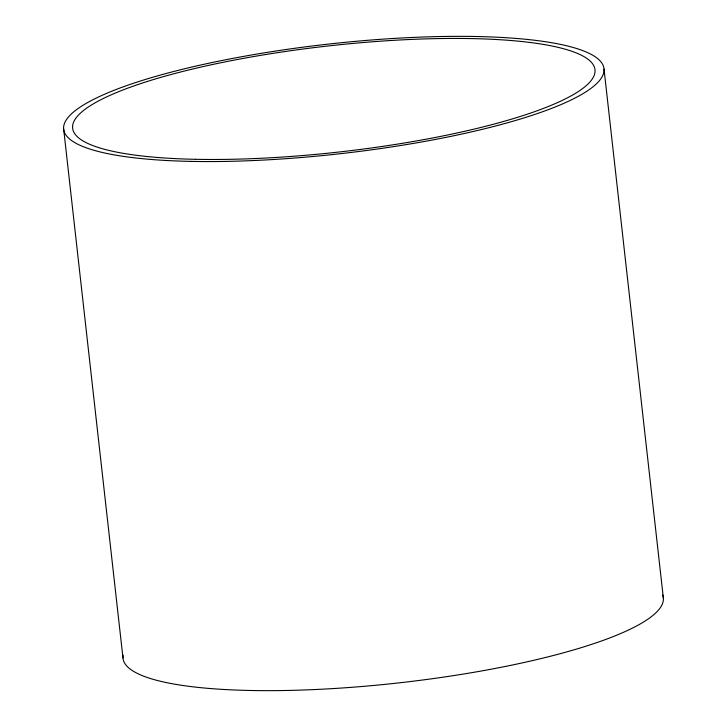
<?xml version="1.0" encoding="UTF-8"?>
<svg xmlns="http://www.w3.org/2000/svg" width="727" height="727" viewBox="0 0 727 727"><rect width="100%" height="100%" fill="white"/><g stroke="black" fill="none" stroke-linecap="round" stroke-linejoin="round"><path stroke-width="1.09" d="M604.028 69.12L663.369 598.212M63.631 128.788L122.972 657.88M662.697 595.068A271.853 55.125 -6.4 0 1 398.223 682.953A271.853 55.125 -6.4 0 1 123.108 655.145M190.638 161.385A271.853 55.125 -6.4 0 0 603.892 71.855A271.853 55.125 -6.4 0 0 206.95 63.631A271.853 55.125 -6.4 0 0 190.638 161.385M195.409 159.304A262.792 53.289 -6.4 0 0 594.886 72.764A262.792 53.289 -6.4 0 0 211.175 64.803A262.792 53.289 -6.4 0 0 195.409 159.304"/></g></svg>
